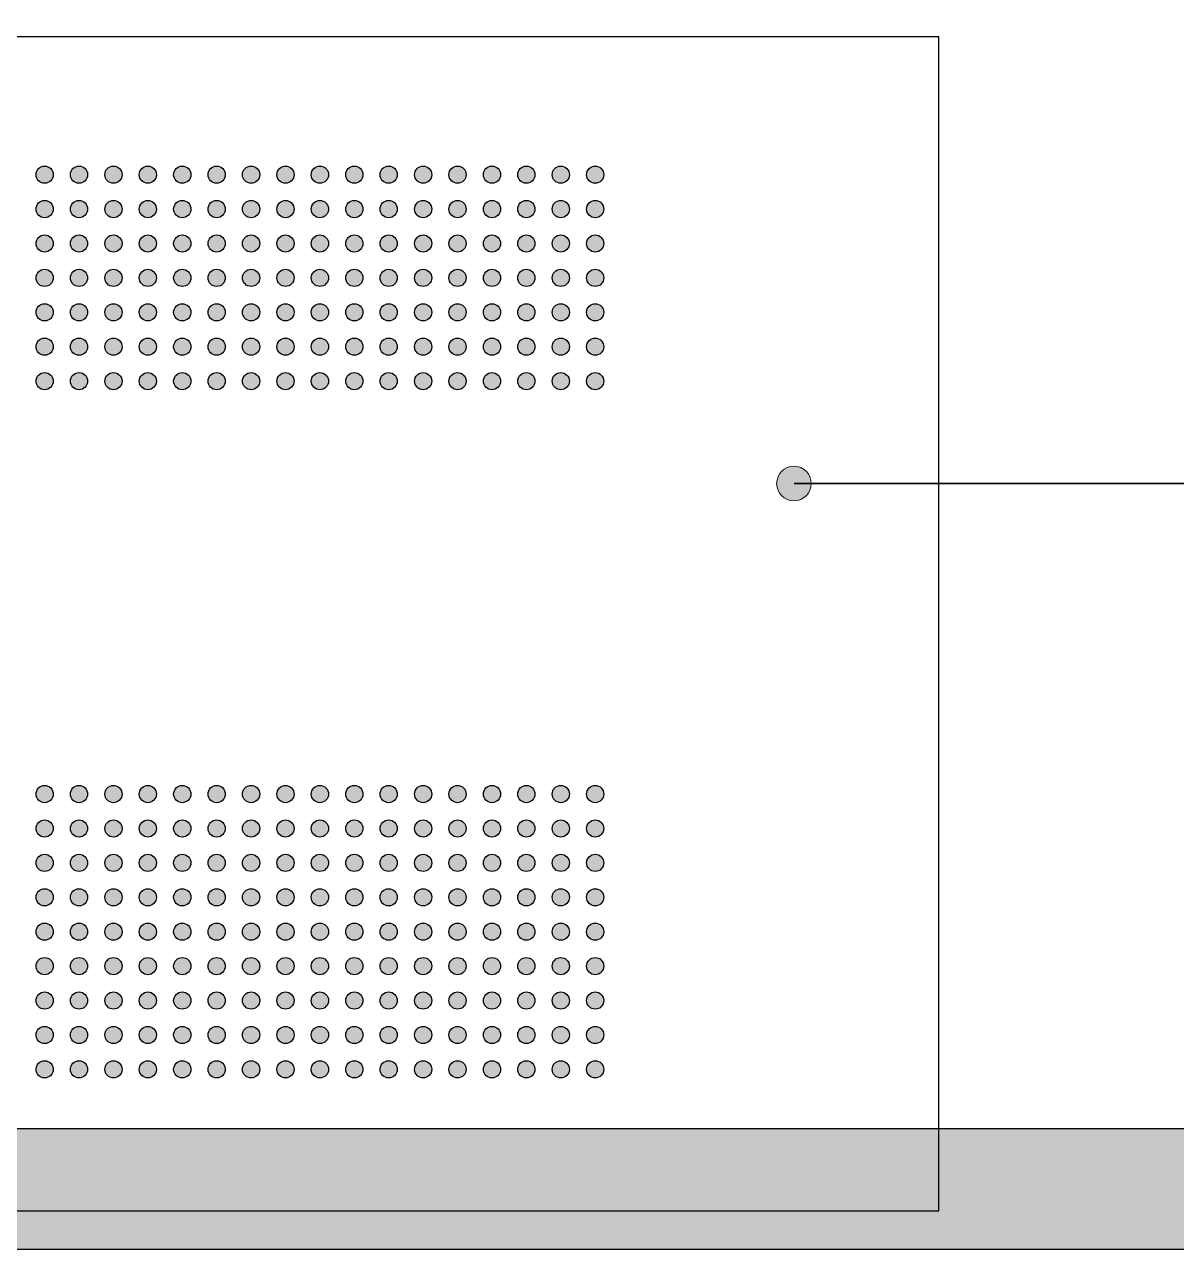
# Model space of a CAD drawing. Header units: millimetres. Extents: x -87434 to 499450, y -468665 to 122144.
# Drawn here: x 109021 to 112368, y 67390 to 70950 of the extents above; entities that cross this region are included whole.
import ezdxf

# ---------------------------------------------------------------- set-up
doc = ezdxf.new("R2010")
doc.units = ezdxf.units.MM
doc.layers.add('Выноски', color=5, linetype='Continuous', lineweight=15)

# ---------------------------------------------------------------- blocks, each defined once
blk = doc.blocks.new('A$C0D4A27B5')
at = {"lineweight": 25}
h = blk.add_hatch(color=251, dxfattribs=at)
h.set_gradient(color1=(62, 64, 59), color2=(90, 93, 86), tint=0.46, name='INVHEMISPHERICAL')
h.paths.add_polyline_path([(0, 0), (650, 0), (650, -700), (0, -700)])
h.paths.add_polyline_path([(21.05, -21.05), (628.95, -21.05), (628.95, -678.95), (21.05, -678.95)], flags=16)
at = {"lineweight": 30}
h = blk.add_hatch(color=256, dxfattribs=at)
h.dxf.hatch_style = 1
edge = h.paths.add_edge_path()
edge.add_arc((315.27, -512.59), 1.5, 0, 360)
h = blk.add_hatch(color=256, dxfattribs=at)
h.dxf.hatch_style = 1
edge = h.paths.add_edge_path()
edge.add_arc((321.27, -512.59), 1.5, 0, 360)
h = blk.add_hatch(color=256, dxfattribs=at)
h.dxf.hatch_style = 1
edge = h.paths.add_edge_path()
edge.add_arc((327.27, -512.59), 1.5, 0, 360)
h = blk.add_hatch(color=256, dxfattribs=at)
h.dxf.hatch_style = 1
edge = h.paths.add_edge_path()
edge.add_arc((333.27, -512.59), 1.5, 0, 360)
h = blk.add_hatch(color=256, dxfattribs=at)
h.dxf.hatch_style = 1
edge = h.paths.add_edge_path()
edge.add_arc((339.27, -512.59), 1.5, 0, 360)
h = blk.add_hatch(color=256, dxfattribs=at)
h.dxf.hatch_style = 1
edge = h.paths.add_edge_path()
edge.add_arc((345.27, -512.59), 1.5, 0, 360)
h = blk.add_hatch(color=256, dxfattribs=at)
h.dxf.hatch_style = 1
edge = h.paths.add_edge_path()
edge.add_arc((351.27, -512.59), 1.5, 0, 360)
h = blk.add_hatch(color=256, dxfattribs=at)
h.dxf.hatch_style = 1
edge = h.paths.add_edge_path()
edge.add_arc((357.27, -512.59), 1.5, 0, 360)
h = blk.add_hatch(color=256, dxfattribs=at)
h.dxf.hatch_style = 1
edge = h.paths.add_edge_path()
edge.add_arc((363.27, -512.59), 1.5, 0, 360)
h = blk.add_hatch(color=256, dxfattribs=at)
h.dxf.hatch_style = 1
edge = h.paths.add_edge_path()
edge.add_arc((369.27, -512.59), 1.5, 0, 360)
h = blk.add_hatch(color=256, dxfattribs=at)
h.dxf.hatch_style = 1
edge = h.paths.add_edge_path()
edge.add_arc((375.27, -512.59), 1.5, 0, 360)
h = blk.add_hatch(color=256, dxfattribs=at)
h.dxf.hatch_style = 1
edge = h.paths.add_edge_path()
edge.add_arc((381.27, -512.59), 1.5, 0, 360)
h = blk.add_hatch(color=256, dxfattribs=at)
h.dxf.hatch_style = 1
edge = h.paths.add_edge_path()
edge.add_arc((387.27, -512.59), 1.5, 0, 360)
h = blk.add_hatch(color=256, dxfattribs=at)
h.dxf.hatch_style = 1
edge = h.paths.add_edge_path()
edge.add_arc((393.27, -512.59), 1.5, 0, 360)
h = blk.add_hatch(color=256, dxfattribs=at)
h.dxf.hatch_style = 1
edge = h.paths.add_edge_path()
edge.add_arc((399.27, -512.59), 1.5, 0, 360)
h = blk.add_hatch(color=256, dxfattribs=at)
h.dxf.hatch_style = 1
edge = h.paths.add_edge_path()
edge.add_arc((405.27, -512.59), 1.5, 0, 360)
h = blk.add_hatch(color=256, dxfattribs=at)
h.dxf.hatch_style = 1
edge = h.paths.add_edge_path()
edge.add_arc((411.27, -512.59), 1.5, 0, 360)
h = blk.add_hatch(color=256, dxfattribs=at)
h.dxf.hatch_style = 1
edge = h.paths.add_edge_path()
edge.add_arc((315.27, -518.59), 1.5, 0, 360)
h = blk.add_hatch(color=256, dxfattribs=at)
h.dxf.hatch_style = 1
edge = h.paths.add_edge_path()
edge.add_arc((321.27, -518.59), 1.5, 0, 360)
h = blk.add_hatch(color=256, dxfattribs=at)
h.dxf.hatch_style = 1
edge = h.paths.add_edge_path()
edge.add_arc((327.27, -518.59), 1.5, 0, 360)
h = blk.add_hatch(color=256, dxfattribs=at)
h.dxf.hatch_style = 1
edge = h.paths.add_edge_path()
edge.add_arc((333.27, -518.59), 1.5, 0, 360)
h = blk.add_hatch(color=256, dxfattribs=at)
h.dxf.hatch_style = 1
edge = h.paths.add_edge_path()
edge.add_arc((339.27, -518.59), 1.5, 0, 360)
h = blk.add_hatch(color=256, dxfattribs=at)
h.dxf.hatch_style = 1
edge = h.paths.add_edge_path()
edge.add_arc((345.27, -518.59), 1.5, 0, 360)
h = blk.add_hatch(color=256, dxfattribs=at)
h.dxf.hatch_style = 1
edge = h.paths.add_edge_path()
edge.add_arc((351.27, -518.59), 1.5, 0, 360)
h = blk.add_hatch(color=256, dxfattribs=at)
h.dxf.hatch_style = 1
edge = h.paths.add_edge_path()
edge.add_arc((357.27, -518.59), 1.5, 0, 360)
h = blk.add_hatch(color=256, dxfattribs=at)
h.dxf.hatch_style = 1
edge = h.paths.add_edge_path()
edge.add_arc((363.27, -518.59), 1.5, 0, 360)
h = blk.add_hatch(color=256, dxfattribs=at)
h.dxf.hatch_style = 1
edge = h.paths.add_edge_path()
edge.add_arc((369.27, -518.59), 1.5, 0, 360)
h = blk.add_hatch(color=256, dxfattribs=at)
h.dxf.hatch_style = 1
edge = h.paths.add_edge_path()
edge.add_arc((375.27, -518.59), 1.5, 0, 360)
h = blk.add_hatch(color=256, dxfattribs=at)
h.dxf.hatch_style = 1
edge = h.paths.add_edge_path()
edge.add_arc((381.27, -518.59), 1.5, 0, 360)
h = blk.add_hatch(color=256, dxfattribs=at)
h.dxf.hatch_style = 1
edge = h.paths.add_edge_path()
edge.add_arc((387.27, -518.59), 1.5, 0, 360)
h = blk.add_hatch(color=256, dxfattribs=at)
h.dxf.hatch_style = 1
edge = h.paths.add_edge_path()
edge.add_arc((393.27, -518.59), 1.5, 0, 360)
h = blk.add_hatch(color=256, dxfattribs=at)
h.dxf.hatch_style = 1
edge = h.paths.add_edge_path()
edge.add_arc((399.27, -518.59), 1.5, 0, 360)
h = blk.add_hatch(color=256, dxfattribs=at)
h.dxf.hatch_style = 1
edge = h.paths.add_edge_path()
edge.add_arc((405.27, -518.59), 1.5, 0, 360)
h = blk.add_hatch(color=256, dxfattribs=at)
h.dxf.hatch_style = 1
edge = h.paths.add_edge_path()
edge.add_arc((411.27, -518.59), 1.5, 0, 360)
h = blk.add_hatch(color=256, dxfattribs=at)
h.dxf.hatch_style = 1
edge = h.paths.add_edge_path()
edge.add_arc((315.27, -524.59), 1.5, 0, 360)
h = blk.add_hatch(color=256, dxfattribs=at)
h.dxf.hatch_style = 1
edge = h.paths.add_edge_path()
edge.add_arc((321.27, -524.59), 1.5, 0, 360)
h = blk.add_hatch(color=256, dxfattribs=at)
h.dxf.hatch_style = 1
edge = h.paths.add_edge_path()
edge.add_arc((327.27, -524.59), 1.5, 0, 360)
h = blk.add_hatch(color=256, dxfattribs=at)
h.dxf.hatch_style = 1
edge = h.paths.add_edge_path()
edge.add_arc((333.27, -524.59), 1.5, 0, 360)
h = blk.add_hatch(color=256, dxfattribs=at)
h.dxf.hatch_style = 1
edge = h.paths.add_edge_path()
edge.add_arc((339.27, -524.59), 1.5, 0, 360)
h = blk.add_hatch(color=256, dxfattribs=at)
h.dxf.hatch_style = 1
edge = h.paths.add_edge_path()
edge.add_arc((345.27, -524.59), 1.5, 0, 360)
h = blk.add_hatch(color=256, dxfattribs=at)
h.dxf.hatch_style = 1
edge = h.paths.add_edge_path()
edge.add_arc((351.27, -524.59), 1.5, 0, 360)
h = blk.add_hatch(color=256, dxfattribs=at)
h.dxf.hatch_style = 1
edge = h.paths.add_edge_path()
edge.add_arc((357.27, -524.59), 1.5, 0, 360)
h = blk.add_hatch(color=256, dxfattribs=at)
h.dxf.hatch_style = 1
edge = h.paths.add_edge_path()
edge.add_arc((363.27, -524.59), 1.5, 0, 360)
h = blk.add_hatch(color=256, dxfattribs=at)
h.dxf.hatch_style = 1
edge = h.paths.add_edge_path()
edge.add_arc((369.27, -524.59), 1.5, 0, 360)
h = blk.add_hatch(color=256, dxfattribs=at)
h.dxf.hatch_style = 1
edge = h.paths.add_edge_path()
edge.add_arc((375.27, -524.59), 1.5, 0, 360)
h = blk.add_hatch(color=256, dxfattribs=at)
h.dxf.hatch_style = 1
edge = h.paths.add_edge_path()
edge.add_arc((381.27, -524.59), 1.5, 0, 360)
h = blk.add_hatch(color=256, dxfattribs=at)
h.dxf.hatch_style = 1
edge = h.paths.add_edge_path()
edge.add_arc((387.27, -524.59), 1.5, 0, 360)
h = blk.add_hatch(color=256, dxfattribs=at)
h.dxf.hatch_style = 1
edge = h.paths.add_edge_path()
edge.add_arc((393.27, -524.59), 1.5, 0, 360)
h = blk.add_hatch(color=256, dxfattribs=at)
h.dxf.hatch_style = 1
edge = h.paths.add_edge_path()
edge.add_arc((399.27, -524.59), 1.5, 0, 360)
h = blk.add_hatch(color=256, dxfattribs=at)
h.dxf.hatch_style = 1
edge = h.paths.add_edge_path()
edge.add_arc((405.27, -524.59), 1.5, 0, 360)
h = blk.add_hatch(color=256, dxfattribs=at)
h.dxf.hatch_style = 1
edge = h.paths.add_edge_path()
edge.add_arc((411.27, -524.59), 1.5, 0, 360)
h = blk.add_hatch(color=256, dxfattribs=at)
h.dxf.hatch_style = 1
edge = h.paths.add_edge_path()
edge.add_arc((315.27, -530.59), 1.5, 0, 360)
h = blk.add_hatch(color=256, dxfattribs=at)
h.dxf.hatch_style = 1
edge = h.paths.add_edge_path()
edge.add_arc((321.27, -530.59), 1.5, 0, 360)
h = blk.add_hatch(color=256, dxfattribs=at)
h.dxf.hatch_style = 1
edge = h.paths.add_edge_path()
edge.add_arc((327.27, -530.59), 1.5, 0, 360)
h = blk.add_hatch(color=256, dxfattribs=at)
h.dxf.hatch_style = 1
edge = h.paths.add_edge_path()
edge.add_arc((333.27, -530.59), 1.5, 0, 360)
h = blk.add_hatch(color=256, dxfattribs=at)
h.dxf.hatch_style = 1
edge = h.paths.add_edge_path()
edge.add_arc((339.27, -530.59), 1.5, 0, 360)
h = blk.add_hatch(color=256, dxfattribs=at)
h.dxf.hatch_style = 1
edge = h.paths.add_edge_path()
edge.add_arc((345.27, -530.59), 1.5, 0, 360)
h = blk.add_hatch(color=256, dxfattribs=at)
h.dxf.hatch_style = 1
edge = h.paths.add_edge_path()
edge.add_arc((351.27, -530.59), 1.5, 0, 360)
h = blk.add_hatch(color=256, dxfattribs=at)
h.dxf.hatch_style = 1
edge = h.paths.add_edge_path()
edge.add_arc((357.27, -530.59), 1.5, 0, 360)
h = blk.add_hatch(color=256, dxfattribs=at)
h.dxf.hatch_style = 1
edge = h.paths.add_edge_path()
edge.add_arc((363.27, -530.59), 1.5, 0, 360)
h = blk.add_hatch(color=256, dxfattribs=at)
h.dxf.hatch_style = 1
edge = h.paths.add_edge_path()
edge.add_arc((369.27, -530.59), 1.5, 0, 360)
h = blk.add_hatch(color=256, dxfattribs=at)
h.dxf.hatch_style = 1
edge = h.paths.add_edge_path()
edge.add_arc((375.27, -530.59), 1.5, 0, 360)
h = blk.add_hatch(color=256, dxfattribs=at)
h.dxf.hatch_style = 1
edge = h.paths.add_edge_path()
edge.add_arc((381.27, -530.59), 1.5, 0, 360)
h = blk.add_hatch(color=256, dxfattribs=at)
h.dxf.hatch_style = 1
edge = h.paths.add_edge_path()
edge.add_arc((387.27, -530.59), 1.5, 0, 360)
h = blk.add_hatch(color=256, dxfattribs=at)
h.dxf.hatch_style = 1
edge = h.paths.add_edge_path()
edge.add_arc((393.27, -530.59), 1.5, 0, 360)
h = blk.add_hatch(color=256, dxfattribs=at)
h.dxf.hatch_style = 1
edge = h.paths.add_edge_path()
edge.add_arc((399.27, -530.59), 1.5, 0, 360)
h = blk.add_hatch(color=256, dxfattribs=at)
h.dxf.hatch_style = 1
edge = h.paths.add_edge_path()
edge.add_arc((405.27, -530.59), 1.5, 0, 360)
h = blk.add_hatch(color=256, dxfattribs=at)
h.dxf.hatch_style = 1
edge = h.paths.add_edge_path()
edge.add_arc((411.27, -530.59), 1.5, 0, 360)
h = blk.add_hatch(color=256, dxfattribs=at)
h.dxf.hatch_style = 1
edge = h.paths.add_edge_path()
edge.add_arc((315.27, -536.59), 1.5, 0, 360)
h = blk.add_hatch(color=256, dxfattribs=at)
h.dxf.hatch_style = 1
edge = h.paths.add_edge_path()
edge.add_arc((321.27, -536.59), 1.5, 0, 360)
h = blk.add_hatch(color=256, dxfattribs=at)
h.dxf.hatch_style = 1
edge = h.paths.add_edge_path()
edge.add_arc((327.27, -536.59), 1.5, 0, 360)
h = blk.add_hatch(color=256, dxfattribs=at)
h.dxf.hatch_style = 1
edge = h.paths.add_edge_path()
edge.add_arc((333.27, -536.59), 1.5, 0, 360)
h = blk.add_hatch(color=256, dxfattribs=at)
h.dxf.hatch_style = 1
edge = h.paths.add_edge_path()
edge.add_arc((339.27, -536.59), 1.5, 0, 360)
h = blk.add_hatch(color=256, dxfattribs=at)
h.dxf.hatch_style = 1
edge = h.paths.add_edge_path()
edge.add_arc((345.27, -536.59), 1.5, 0, 360)
h = blk.add_hatch(color=256, dxfattribs=at)
h.dxf.hatch_style = 1
edge = h.paths.add_edge_path()
edge.add_arc((351.27, -536.59), 1.5, 0, 360)
h = blk.add_hatch(color=256, dxfattribs=at)
h.dxf.hatch_style = 1
edge = h.paths.add_edge_path()
edge.add_arc((357.27, -536.59), 1.5, 0, 360)
h = blk.add_hatch(color=256, dxfattribs=at)
h.dxf.hatch_style = 1
edge = h.paths.add_edge_path()
edge.add_arc((363.27, -536.59), 1.5, 0, 360)
h = blk.add_hatch(color=256, dxfattribs=at)
h.dxf.hatch_style = 1
edge = h.paths.add_edge_path()
edge.add_arc((369.27, -536.59), 1.5, 0, 360)
h = blk.add_hatch(color=256, dxfattribs=at)
h.dxf.hatch_style = 1
edge = h.paths.add_edge_path()
edge.add_arc((375.27, -536.59), 1.5, 0, 360)
h = blk.add_hatch(color=256, dxfattribs=at)
h.dxf.hatch_style = 1
edge = h.paths.add_edge_path()
edge.add_arc((381.27, -536.59), 1.5, 0, 360)
h = blk.add_hatch(color=256, dxfattribs=at)
h.dxf.hatch_style = 1
edge = h.paths.add_edge_path()
edge.add_arc((387.27, -536.59), 1.5, 0, 360)
h = blk.add_hatch(color=256, dxfattribs=at)
h.dxf.hatch_style = 1
edge = h.paths.add_edge_path()
edge.add_arc((393.27, -536.59), 1.5, 0, 360)
h = blk.add_hatch(color=256, dxfattribs=at)
h.dxf.hatch_style = 1
edge = h.paths.add_edge_path()
edge.add_arc((399.27, -536.59), 1.5, 0, 360)
h = blk.add_hatch(color=256, dxfattribs=at)
h.dxf.hatch_style = 1
edge = h.paths.add_edge_path()
edge.add_arc((405.27, -536.59), 1.5, 0, 360)
h = blk.add_hatch(color=256, dxfattribs=at)
h.dxf.hatch_style = 1
edge = h.paths.add_edge_path()
edge.add_arc((411.27, -536.59), 1.5, 0, 360)
h = blk.add_hatch(color=256, dxfattribs=at)
h.dxf.hatch_style = 1
edge = h.paths.add_edge_path()
edge.add_arc((315.27, -542.59), 1.5, 0, 360)
h = blk.add_hatch(color=256, dxfattribs=at)
h.dxf.hatch_style = 1
edge = h.paths.add_edge_path()
edge.add_arc((321.27, -542.59), 1.5, 0, 360)
h = blk.add_hatch(color=256, dxfattribs=at)
h.dxf.hatch_style = 1
edge = h.paths.add_edge_path()
edge.add_arc((327.27, -542.59), 1.5, 0, 360)
h = blk.add_hatch(color=256, dxfattribs=at)
h.dxf.hatch_style = 1
edge = h.paths.add_edge_path()
edge.add_arc((333.27, -542.59), 1.5, 0, 360)
h = blk.add_hatch(color=256, dxfattribs=at)
h.dxf.hatch_style = 1
edge = h.paths.add_edge_path()
edge.add_arc((339.27, -542.59), 1.5, 0, 360)
h = blk.add_hatch(color=256, dxfattribs=at)
h.dxf.hatch_style = 1
edge = h.paths.add_edge_path()
edge.add_arc((345.27, -542.59), 1.5, 0, 360)
h = blk.add_hatch(color=256, dxfattribs=at)
h.dxf.hatch_style = 1
edge = h.paths.add_edge_path()
edge.add_arc((351.27, -542.59), 1.5, 0, 360)
h = blk.add_hatch(color=256, dxfattribs=at)
h.dxf.hatch_style = 1
edge = h.paths.add_edge_path()
edge.add_arc((357.27, -542.59), 1.5, 0, 360)
h = blk.add_hatch(color=256, dxfattribs=at)
h.dxf.hatch_style = 1
edge = h.paths.add_edge_path()
edge.add_arc((363.27, -542.59), 1.5, 0, 360)
h = blk.add_hatch(color=256, dxfattribs=at)
h.dxf.hatch_style = 1
edge = h.paths.add_edge_path()
edge.add_arc((369.27, -542.59), 1.5, 0, 360)
h = blk.add_hatch(color=256, dxfattribs=at)
h.dxf.hatch_style = 1
edge = h.paths.add_edge_path()
edge.add_arc((375.27, -542.59), 1.5, 0, 360)
h = blk.add_hatch(color=256, dxfattribs=at)
h.dxf.hatch_style = 1
edge = h.paths.add_edge_path()
edge.add_arc((381.27, -542.59), 1.5, 0, 360)
h = blk.add_hatch(color=256, dxfattribs=at)
h.dxf.hatch_style = 1
edge = h.paths.add_edge_path()
edge.add_arc((387.27, -542.59), 1.5, 0, 360)
h = blk.add_hatch(color=256, dxfattribs=at)
h.dxf.hatch_style = 1
edge = h.paths.add_edge_path()
edge.add_arc((393.27, -542.59), 1.5, 0, 360)
h = blk.add_hatch(color=256, dxfattribs=at)
h.dxf.hatch_style = 1
edge = h.paths.add_edge_path()
edge.add_arc((399.27, -542.59), 1.5, 0, 360)
h = blk.add_hatch(color=256, dxfattribs=at)
h.dxf.hatch_style = 1
edge = h.paths.add_edge_path()
edge.add_arc((405.27, -542.59), 1.5, 0, 360)
h = blk.add_hatch(color=256, dxfattribs=at)
h.dxf.hatch_style = 1
edge = h.paths.add_edge_path()
edge.add_arc((411.27, -542.59), 1.5, 0, 360)
h = blk.add_hatch(color=256, dxfattribs=at)
h.dxf.hatch_style = 1
edge = h.paths.add_edge_path()
edge.add_arc((315.27, -548.59), 1.5, 0, 360)
h = blk.add_hatch(color=256, dxfattribs=at)
h.dxf.hatch_style = 1
edge = h.paths.add_edge_path()
edge.add_arc((321.27, -548.59), 1.5, 0, 360)
h = blk.add_hatch(color=256, dxfattribs=at)
h.dxf.hatch_style = 1
edge = h.paths.add_edge_path()
edge.add_arc((327.27, -548.59), 1.5, 0, 360)
h = blk.add_hatch(color=256, dxfattribs=at)
h.dxf.hatch_style = 1
edge = h.paths.add_edge_path()
edge.add_arc((333.27, -548.59), 1.5, 0, 360)
h = blk.add_hatch(color=256, dxfattribs=at)
h.dxf.hatch_style = 1
edge = h.paths.add_edge_path()
edge.add_arc((339.27, -548.59), 1.5, 0, 360)
h = blk.add_hatch(color=256, dxfattribs=at)
h.dxf.hatch_style = 1
edge = h.paths.add_edge_path()
edge.add_arc((345.27, -548.59), 1.5, 0, 360)
h = blk.add_hatch(color=256, dxfattribs=at)
h.dxf.hatch_style = 1
edge = h.paths.add_edge_path()
edge.add_arc((351.27, -548.59), 1.5, 0, 360)
h = blk.add_hatch(color=256, dxfattribs=at)
h.dxf.hatch_style = 1
edge = h.paths.add_edge_path()
edge.add_arc((357.27, -548.59), 1.5, 0, 360)
h = blk.add_hatch(color=256, dxfattribs=at)
h.dxf.hatch_style = 1
edge = h.paths.add_edge_path()
edge.add_arc((363.27, -548.59), 1.5, 0, 360)
h = blk.add_hatch(color=256, dxfattribs=at)
h.dxf.hatch_style = 1
edge = h.paths.add_edge_path()
edge.add_arc((369.27, -548.59), 1.5, 0, 360)
h = blk.add_hatch(color=256, dxfattribs=at)
h.dxf.hatch_style = 1
edge = h.paths.add_edge_path()
edge.add_arc((375.27, -548.59), 1.5, 0, 360)
h = blk.add_hatch(color=256, dxfattribs=at)
h.dxf.hatch_style = 1
edge = h.paths.add_edge_path()
edge.add_arc((381.27, -548.59), 1.5, 0, 360)
h = blk.add_hatch(color=256, dxfattribs=at)
h.dxf.hatch_style = 1
edge = h.paths.add_edge_path()
edge.add_arc((387.27, -548.59), 1.5, 0, 360)
h = blk.add_hatch(color=256, dxfattribs=at)
h.dxf.hatch_style = 1
edge = h.paths.add_edge_path()
edge.add_arc((393.27, -548.59), 1.5, 0, 360)
h = blk.add_hatch(color=256, dxfattribs=at)
h.dxf.hatch_style = 1
edge = h.paths.add_edge_path()
edge.add_arc((399.27, -548.59), 1.5, 0, 360)
h = blk.add_hatch(color=256, dxfattribs=at)
h.dxf.hatch_style = 1
edge = h.paths.add_edge_path()
edge.add_arc((405.27, -548.59), 1.5, 0, 360)
h = blk.add_hatch(color=256, dxfattribs=at)
h.dxf.hatch_style = 1
edge = h.paths.add_edge_path()
edge.add_arc((411.27, -548.59), 1.5, 0, 360)
h = blk.add_hatch(color=256, dxfattribs=at)
h.dxf.hatch_style = 1
edge = h.paths.add_edge_path()
edge.add_arc((315.27, -620.59), 1.5, 0, 360)
h = blk.add_hatch(color=256, dxfattribs=at)
h.dxf.hatch_style = 1
edge = h.paths.add_edge_path()
edge.add_arc((321.27, -620.59), 1.5, 0, 360)
h = blk.add_hatch(color=256, dxfattribs=at)
h.dxf.hatch_style = 1
edge = h.paths.add_edge_path()
edge.add_arc((327.27, -620.59), 1.5, 0, 360)
h = blk.add_hatch(color=256, dxfattribs=at)
h.dxf.hatch_style = 1
edge = h.paths.add_edge_path()
edge.add_arc((333.27, -620.59), 1.5, 0, 360)
h = blk.add_hatch(color=256, dxfattribs=at)
h.dxf.hatch_style = 1
edge = h.paths.add_edge_path()
edge.add_arc((339.27, -620.59), 1.5, 0, 360)
h = blk.add_hatch(color=256, dxfattribs=at)
h.dxf.hatch_style = 1
edge = h.paths.add_edge_path()
edge.add_arc((345.27, -620.59), 1.5, 0, 360)
h = blk.add_hatch(color=256, dxfattribs=at)
h.dxf.hatch_style = 1
edge = h.paths.add_edge_path()
edge.add_arc((351.27, -620.59), 1.5, 0, 360)
h = blk.add_hatch(color=256, dxfattribs=at)
h.dxf.hatch_style = 1
edge = h.paths.add_edge_path()
edge.add_arc((357.27, -620.59), 1.5, 0, 360)
h = blk.add_hatch(color=256, dxfattribs=at)
h.dxf.hatch_style = 1
edge = h.paths.add_edge_path()
edge.add_arc((363.27, -620.59), 1.5, 0, 360)
h = blk.add_hatch(color=256, dxfattribs=at)
h.dxf.hatch_style = 1
edge = h.paths.add_edge_path()
edge.add_arc((369.27, -620.59), 1.5, 0, 360)
h = blk.add_hatch(color=256, dxfattribs=at)
h.dxf.hatch_style = 1
edge = h.paths.add_edge_path()
edge.add_arc((375.27, -620.59), 1.5, 0, 360)
h = blk.add_hatch(color=256, dxfattribs=at)
h.dxf.hatch_style = 1
edge = h.paths.add_edge_path()
edge.add_arc((381.27, -620.59), 1.5, 0, 360)
h = blk.add_hatch(color=256, dxfattribs=at)
h.dxf.hatch_style = 1
edge = h.paths.add_edge_path()
edge.add_arc((387.27, -620.59), 1.5, 0, 360)
h = blk.add_hatch(color=256, dxfattribs=at)
h.dxf.hatch_style = 1
edge = h.paths.add_edge_path()
edge.add_arc((393.27, -620.59), 1.5, 0, 360)
h = blk.add_hatch(color=256, dxfattribs=at)
h.dxf.hatch_style = 1
edge = h.paths.add_edge_path()
edge.add_arc((399.27, -620.59), 1.5, 0, 360)
h = blk.add_hatch(color=256, dxfattribs=at)
h.dxf.hatch_style = 1
edge = h.paths.add_edge_path()
edge.add_arc((405.27, -620.59), 1.5, 0, 360)
h = blk.add_hatch(color=256, dxfattribs=at)
h.dxf.hatch_style = 1
edge = h.paths.add_edge_path()
edge.add_arc((411.27, -620.59), 1.5, 0, 360)
h = blk.add_hatch(color=256, dxfattribs=at)
h.dxf.hatch_style = 1
edge = h.paths.add_edge_path()
edge.add_arc((315.27, -626.59), 1.5, 0, 360)
h = blk.add_hatch(color=256, dxfattribs=at)
h.dxf.hatch_style = 1
edge = h.paths.add_edge_path()
edge.add_arc((321.27, -626.59), 1.5, 0, 360)
h = blk.add_hatch(color=256, dxfattribs=at)
h.dxf.hatch_style = 1
edge = h.paths.add_edge_path()
edge.add_arc((327.27, -626.59), 1.5, 0, 360)
h = blk.add_hatch(color=256, dxfattribs=at)
h.dxf.hatch_style = 1
edge = h.paths.add_edge_path()
edge.add_arc((333.27, -626.59), 1.5, 0, 360)
h = blk.add_hatch(color=256, dxfattribs=at)
h.dxf.hatch_style = 1
edge = h.paths.add_edge_path()
edge.add_arc((339.27, -626.59), 1.5, 0, 360)
h = blk.add_hatch(color=256, dxfattribs=at)
h.dxf.hatch_style = 1
edge = h.paths.add_edge_path()
edge.add_arc((345.27, -626.59), 1.5, 0, 360)
h = blk.add_hatch(color=256, dxfattribs=at)
h.dxf.hatch_style = 1
edge = h.paths.add_edge_path()
edge.add_arc((351.27, -626.59), 1.5, 0, 360)
h = blk.add_hatch(color=256, dxfattribs=at)
h.dxf.hatch_style = 1
edge = h.paths.add_edge_path()
edge.add_arc((357.27, -626.59), 1.5, 0, 360)
h = blk.add_hatch(color=256, dxfattribs=at)
h.dxf.hatch_style = 1
edge = h.paths.add_edge_path()
edge.add_arc((363.27, -626.59), 1.5, 0, 360)
h = blk.add_hatch(color=256, dxfattribs=at)
h.dxf.hatch_style = 1
edge = h.paths.add_edge_path()
edge.add_arc((369.27, -626.59), 1.5, 0, 360)
h = blk.add_hatch(color=256, dxfattribs=at)
h.dxf.hatch_style = 1
edge = h.paths.add_edge_path()
edge.add_arc((375.27, -626.59), 1.5, 0, 360)
h = blk.add_hatch(color=256, dxfattribs=at)
h.dxf.hatch_style = 1
edge = h.paths.add_edge_path()
edge.add_arc((381.27, -626.59), 1.5, 0, 360)
h = blk.add_hatch(color=256, dxfattribs=at)
h.dxf.hatch_style = 1
edge = h.paths.add_edge_path()
edge.add_arc((387.27, -626.59), 1.5, 0, 360)
h = blk.add_hatch(color=256, dxfattribs=at)
h.dxf.hatch_style = 1
edge = h.paths.add_edge_path()
edge.add_arc((393.27, -626.59), 1.5, 0, 360)
h = blk.add_hatch(color=256, dxfattribs=at)
h.dxf.hatch_style = 1
edge = h.paths.add_edge_path()
edge.add_arc((399.27, -626.59), 1.5, 0, 360)
h = blk.add_hatch(color=256, dxfattribs=at)
h.dxf.hatch_style = 1
edge = h.paths.add_edge_path()
edge.add_arc((405.27, -626.59), 1.5, 0, 360)
h = blk.add_hatch(color=256, dxfattribs=at)
h.dxf.hatch_style = 1
edge = h.paths.add_edge_path()
edge.add_arc((411.27, -626.59), 1.5, 0, 360)
h = blk.add_hatch(color=256, dxfattribs=at)
h.dxf.hatch_style = 1
edge = h.paths.add_edge_path()
edge.add_arc((315.27, -632.59), 1.5, 0, 360)
h = blk.add_hatch(color=256, dxfattribs=at)
h.dxf.hatch_style = 1
edge = h.paths.add_edge_path()
edge.add_arc((321.27, -632.59), 1.5, 0, 360)
h = blk.add_hatch(color=256, dxfattribs=at)
h.dxf.hatch_style = 1
edge = h.paths.add_edge_path()
edge.add_arc((327.27, -632.59), 1.5, 0, 360)
h = blk.add_hatch(color=256, dxfattribs=at)
h.dxf.hatch_style = 1
edge = h.paths.add_edge_path()
edge.add_arc((333.27, -632.59), 1.5, 0, 360)
h = blk.add_hatch(color=256, dxfattribs=at)
h.dxf.hatch_style = 1
edge = h.paths.add_edge_path()
edge.add_arc((339.27, -632.59), 1.5, 0, 360)
h = blk.add_hatch(color=256, dxfattribs=at)
h.dxf.hatch_style = 1
edge = h.paths.add_edge_path()
edge.add_arc((345.27, -632.59), 1.5, 0, 360)
h = blk.add_hatch(color=256, dxfattribs=at)
h.dxf.hatch_style = 1
edge = h.paths.add_edge_path()
edge.add_arc((351.27, -632.59), 1.5, 0, 360)
h = blk.add_hatch(color=256, dxfattribs=at)
h.dxf.hatch_style = 1
edge = h.paths.add_edge_path()
edge.add_arc((357.27, -632.59), 1.5, 0, 360)
h = blk.add_hatch(color=256, dxfattribs=at)
h.dxf.hatch_style = 1
edge = h.paths.add_edge_path()
edge.add_arc((363.27, -632.59), 1.5, 0, 360)
h = blk.add_hatch(color=256, dxfattribs=at)
h.dxf.hatch_style = 1
edge = h.paths.add_edge_path()
edge.add_arc((369.27, -632.59), 1.5, 0, 360)
h = blk.add_hatch(color=256, dxfattribs=at)
h.dxf.hatch_style = 1
edge = h.paths.add_edge_path()
edge.add_arc((375.27, -632.59), 1.5, 0, 360)
h = blk.add_hatch(color=256, dxfattribs=at)
h.dxf.hatch_style = 1
edge = h.paths.add_edge_path()
edge.add_arc((381.27, -632.59), 1.5, 0, 360)
h = blk.add_hatch(color=256, dxfattribs=at)
h.dxf.hatch_style = 1
edge = h.paths.add_edge_path()
edge.add_arc((387.27, -632.59), 1.5, 0, 360)
h = blk.add_hatch(color=256, dxfattribs=at)
h.dxf.hatch_style = 1
edge = h.paths.add_edge_path()
edge.add_arc((393.27, -632.59), 1.5, 0, 360)
h = blk.add_hatch(color=256, dxfattribs=at)
h.dxf.hatch_style = 1
edge = h.paths.add_edge_path()
edge.add_arc((399.27, -632.59), 1.5, 0, 360)
h = blk.add_hatch(color=256, dxfattribs=at)
h.dxf.hatch_style = 1
edge = h.paths.add_edge_path()
edge.add_arc((405.27, -632.59), 1.5, 0, 360)
h = blk.add_hatch(color=256, dxfattribs=at)
h.dxf.hatch_style = 1
edge = h.paths.add_edge_path()
edge.add_arc((411.27, -632.59), 1.5, 0, 360)
h = blk.add_hatch(color=256, dxfattribs=at)
h.dxf.hatch_style = 1
edge = h.paths.add_edge_path()
edge.add_arc((315.27, -638.59), 1.5, 0, 360)
h = blk.add_hatch(color=256, dxfattribs=at)
h.dxf.hatch_style = 1
edge = h.paths.add_edge_path()
edge.add_arc((321.27, -638.59), 1.5, 0, 360)
h = blk.add_hatch(color=256, dxfattribs=at)
h.dxf.hatch_style = 1
edge = h.paths.add_edge_path()
edge.add_arc((327.27, -638.59), 1.5, 0, 360)
h = blk.add_hatch(color=256, dxfattribs=at)
h.dxf.hatch_style = 1
edge = h.paths.add_edge_path()
edge.add_arc((333.27, -638.59), 1.5, 0, 360)
h = blk.add_hatch(color=256, dxfattribs=at)
h.dxf.hatch_style = 1
edge = h.paths.add_edge_path()
edge.add_arc((339.27, -638.59), 1.5, 0, 360)
h = blk.add_hatch(color=256, dxfattribs=at)
h.dxf.hatch_style = 1
edge = h.paths.add_edge_path()
edge.add_arc((345.27, -638.59), 1.5, 0, 360)
h = blk.add_hatch(color=256, dxfattribs=at)
h.dxf.hatch_style = 1
edge = h.paths.add_edge_path()
edge.add_arc((351.27, -638.59), 1.5, 0, 360)
h = blk.add_hatch(color=256, dxfattribs=at)
h.dxf.hatch_style = 1
edge = h.paths.add_edge_path()
edge.add_arc((357.27, -638.59), 1.5, 0, 360)
h = blk.add_hatch(color=256, dxfattribs=at)
h.dxf.hatch_style = 1
edge = h.paths.add_edge_path()
edge.add_arc((363.27, -638.59), 1.5, 0, 360)
h = blk.add_hatch(color=256, dxfattribs=at)
h.dxf.hatch_style = 1
edge = h.paths.add_edge_path()
edge.add_arc((369.27, -638.59), 1.5, 0, 360)
h = blk.add_hatch(color=256, dxfattribs=at)
h.dxf.hatch_style = 1
edge = h.paths.add_edge_path()
edge.add_arc((375.27, -638.59), 1.5, 0, 360)
h = blk.add_hatch(color=256, dxfattribs=at)
h.dxf.hatch_style = 1
edge = h.paths.add_edge_path()
edge.add_arc((381.27, -638.59), 1.5, 0, 360)
h = blk.add_hatch(color=256, dxfattribs=at)
h.dxf.hatch_style = 1
edge = h.paths.add_edge_path()
edge.add_arc((387.27, -638.59), 1.5, 0, 360)
h = blk.add_hatch(color=256, dxfattribs=at)
h.dxf.hatch_style = 1
edge = h.paths.add_edge_path()
edge.add_arc((393.27, -638.59), 1.5, 0, 360)
h = blk.add_hatch(color=256, dxfattribs=at)
h.dxf.hatch_style = 1
edge = h.paths.add_edge_path()
edge.add_arc((399.27, -638.59), 1.5, 0, 360)
h = blk.add_hatch(color=256, dxfattribs=at)
h.dxf.hatch_style = 1
edge = h.paths.add_edge_path()
edge.add_arc((405.27, -638.59), 1.5, 0, 360)
h = blk.add_hatch(color=256, dxfattribs=at)
h.dxf.hatch_style = 1
edge = h.paths.add_edge_path()
edge.add_arc((411.27, -638.59), 1.5, 0, 360)
h = blk.add_hatch(color=256, dxfattribs=at)
h.dxf.hatch_style = 1
edge = h.paths.add_edge_path()
edge.add_arc((315.27, -644.59), 1.5, 0, 360)
h = blk.add_hatch(color=256, dxfattribs=at)
h.dxf.hatch_style = 1
edge = h.paths.add_edge_path()
edge.add_arc((321.27, -644.59), 1.5, 0, 360)
h = blk.add_hatch(color=256, dxfattribs=at)
h.dxf.hatch_style = 1
edge = h.paths.add_edge_path()
edge.add_arc((327.27, -644.59), 1.5, 0, 360)
h = blk.add_hatch(color=256, dxfattribs=at)
h.dxf.hatch_style = 1
edge = h.paths.add_edge_path()
edge.add_arc((333.27, -644.59), 1.5, 0, 360)
h = blk.add_hatch(color=256, dxfattribs=at)
h.dxf.hatch_style = 1
edge = h.paths.add_edge_path()
edge.add_arc((339.27, -644.59), 1.5, 0, 360)
h = blk.add_hatch(color=256, dxfattribs=at)
h.dxf.hatch_style = 1
edge = h.paths.add_edge_path()
edge.add_arc((345.27, -644.59), 1.5, 0, 360)
h = blk.add_hatch(color=256, dxfattribs=at)
h.dxf.hatch_style = 1
edge = h.paths.add_edge_path()
edge.add_arc((351.27, -644.59), 1.5, 0, 360)
h = blk.add_hatch(color=256, dxfattribs=at)
h.dxf.hatch_style = 1
edge = h.paths.add_edge_path()
edge.add_arc((357.27, -644.59), 1.5, 0, 360)
h = blk.add_hatch(color=256, dxfattribs=at)
h.dxf.hatch_style = 1
edge = h.paths.add_edge_path()
edge.add_arc((363.27, -644.59), 1.5, 0, 360)
h = blk.add_hatch(color=256, dxfattribs=at)
h.dxf.hatch_style = 1
edge = h.paths.add_edge_path()
edge.add_arc((369.27, -644.59), 1.5, 0, 360)
h = blk.add_hatch(color=256, dxfattribs=at)
h.dxf.hatch_style = 1
edge = h.paths.add_edge_path()
edge.add_arc((375.27, -644.59), 1.5, 0, 360)
h = blk.add_hatch(color=256, dxfattribs=at)
h.dxf.hatch_style = 1
edge = h.paths.add_edge_path()
edge.add_arc((381.27, -644.59), 1.5, 0, 360)
h = blk.add_hatch(color=256, dxfattribs=at)
h.dxf.hatch_style = 1
edge = h.paths.add_edge_path()
edge.add_arc((387.27, -644.59), 1.5, 0, 360)
h = blk.add_hatch(color=256, dxfattribs=at)
h.dxf.hatch_style = 1
edge = h.paths.add_edge_path()
edge.add_arc((393.27, -644.59), 1.5, 0, 360)
h = blk.add_hatch(color=256, dxfattribs=at)
h.dxf.hatch_style = 1
edge = h.paths.add_edge_path()
edge.add_arc((399.27, -644.59), 1.5, 0, 360)
h = blk.add_hatch(color=256, dxfattribs=at)
h.dxf.hatch_style = 1
edge = h.paths.add_edge_path()
edge.add_arc((405.27, -644.59), 1.5, 0, 360)
h = blk.add_hatch(color=256, dxfattribs=at)
h.dxf.hatch_style = 1
edge = h.paths.add_edge_path()
edge.add_arc((411.27, -644.59), 1.5, 0, 360)
h = blk.add_hatch(color=256, dxfattribs=at)
h.dxf.hatch_style = 1
edge = h.paths.add_edge_path()
edge.add_arc((315.27, -650.59), 1.5, 0, 360)
h = blk.add_hatch(color=256, dxfattribs=at)
h.dxf.hatch_style = 1
edge = h.paths.add_edge_path()
edge.add_arc((321.27, -650.59), 1.5, 0, 360)
h = blk.add_hatch(color=256, dxfattribs=at)
h.dxf.hatch_style = 1
edge = h.paths.add_edge_path()
edge.add_arc((327.27, -650.59), 1.5, 0, 360)
h = blk.add_hatch(color=256, dxfattribs=at)
h.dxf.hatch_style = 1
edge = h.paths.add_edge_path()
edge.add_arc((333.27, -650.59), 1.5, 0, 360)
h = blk.add_hatch(color=256, dxfattribs=at)
h.dxf.hatch_style = 1
edge = h.paths.add_edge_path()
edge.add_arc((339.27, -650.59), 1.5, 0, 360)
h = blk.add_hatch(color=256, dxfattribs=at)
h.dxf.hatch_style = 1
edge = h.paths.add_edge_path()
edge.add_arc((345.27, -650.59), 1.5, 0, 360)
h = blk.add_hatch(color=256, dxfattribs=at)
h.dxf.hatch_style = 1
edge = h.paths.add_edge_path()
edge.add_arc((351.27, -650.59), 1.5, 0, 360)
h = blk.add_hatch(color=256, dxfattribs=at)
h.dxf.hatch_style = 1
edge = h.paths.add_edge_path()
edge.add_arc((357.27, -650.59), 1.5, 0, 360)
h = blk.add_hatch(color=256, dxfattribs=at)
h.dxf.hatch_style = 1
edge = h.paths.add_edge_path()
edge.add_arc((363.27, -650.59), 1.5, 0, 360)
h = blk.add_hatch(color=256, dxfattribs=at)
h.dxf.hatch_style = 1
edge = h.paths.add_edge_path()
edge.add_arc((369.27, -650.59), 1.5, 0, 360)
h = blk.add_hatch(color=256, dxfattribs=at)
h.dxf.hatch_style = 1
edge = h.paths.add_edge_path()
edge.add_arc((375.27, -650.59), 1.5, 0, 360)
h = blk.add_hatch(color=256, dxfattribs=at)
h.dxf.hatch_style = 1
edge = h.paths.add_edge_path()
edge.add_arc((381.27, -650.59), 1.5, 0, 360)
h = blk.add_hatch(color=256, dxfattribs=at)
h.dxf.hatch_style = 1
edge = h.paths.add_edge_path()
edge.add_arc((387.27, -650.59), 1.5, 0, 360)
h = blk.add_hatch(color=256, dxfattribs=at)
h.dxf.hatch_style = 1
edge = h.paths.add_edge_path()
edge.add_arc((393.27, -650.59), 1.5, 0, 360)
h = blk.add_hatch(color=256, dxfattribs=at)
h.dxf.hatch_style = 1
edge = h.paths.add_edge_path()
edge.add_arc((399.27, -650.59), 1.5, 0, 360)
h = blk.add_hatch(color=256, dxfattribs=at)
h.dxf.hatch_style = 1
edge = h.paths.add_edge_path()
edge.add_arc((405.27, -650.59), 1.5, 0, 360)
h = blk.add_hatch(color=256, dxfattribs=at)
h.dxf.hatch_style = 1
edge = h.paths.add_edge_path()
edge.add_arc((411.27, -650.59), 1.5, 0, 360)
h = blk.add_hatch(color=256, dxfattribs=at)
h.dxf.hatch_style = 1
edge = h.paths.add_edge_path()
edge.add_arc((315.27, -656.59), 1.5, 0, 360)
h = blk.add_hatch(color=256, dxfattribs=at)
h.dxf.hatch_style = 1
edge = h.paths.add_edge_path()
edge.add_arc((321.27, -656.59), 1.5, 0, 360)
h = blk.add_hatch(color=256, dxfattribs=at)
h.dxf.hatch_style = 1
edge = h.paths.add_edge_path()
edge.add_arc((327.27, -656.59), 1.5, 0, 360)
h = blk.add_hatch(color=256, dxfattribs=at)
h.dxf.hatch_style = 1
edge = h.paths.add_edge_path()
edge.add_arc((333.27, -656.59), 1.5, 0, 360)
h = blk.add_hatch(color=256, dxfattribs=at)
h.dxf.hatch_style = 1
edge = h.paths.add_edge_path()
edge.add_arc((339.27, -656.59), 1.5, 0, 360)
h = blk.add_hatch(color=256, dxfattribs=at)
h.dxf.hatch_style = 1
edge = h.paths.add_edge_path()
edge.add_arc((345.27, -656.59), 1.5, 0, 360)
h = blk.add_hatch(color=256, dxfattribs=at)
h.dxf.hatch_style = 1
edge = h.paths.add_edge_path()
edge.add_arc((351.27, -656.59), 1.5, 0, 360)
h = blk.add_hatch(color=256, dxfattribs=at)
h.dxf.hatch_style = 1
edge = h.paths.add_edge_path()
edge.add_arc((357.27, -656.59), 1.5, 0, 360)
h = blk.add_hatch(color=256, dxfattribs=at)
h.dxf.hatch_style = 1
edge = h.paths.add_edge_path()
edge.add_arc((363.27, -656.59), 1.5, 0, 360)
h = blk.add_hatch(color=256, dxfattribs=at)
h.dxf.hatch_style = 1
edge = h.paths.add_edge_path()
edge.add_arc((369.27, -656.59), 1.5, 0, 360)
h = blk.add_hatch(color=256, dxfattribs=at)
h.dxf.hatch_style = 1
edge = h.paths.add_edge_path()
edge.add_arc((375.27, -656.59), 1.5, 0, 360)
h = blk.add_hatch(color=256, dxfattribs=at)
h.dxf.hatch_style = 1
edge = h.paths.add_edge_path()
edge.add_arc((381.27, -656.59), 1.5, 0, 360)
h = blk.add_hatch(color=256, dxfattribs=at)
h.dxf.hatch_style = 1
edge = h.paths.add_edge_path()
edge.add_arc((387.27, -656.59), 1.5, 0, 360)
h = blk.add_hatch(color=256, dxfattribs=at)
h.dxf.hatch_style = 1
edge = h.paths.add_edge_path()
edge.add_arc((393.27, -656.59), 1.5, 0, 360)
h = blk.add_hatch(color=256, dxfattribs=at)
h.dxf.hatch_style = 1
edge = h.paths.add_edge_path()
edge.add_arc((399.27, -656.59), 1.5, 0, 360)
h = blk.add_hatch(color=256, dxfattribs=at)
h.dxf.hatch_style = 1
edge = h.paths.add_edge_path()
edge.add_arc((405.27, -656.59), 1.5, 0, 360)
h = blk.add_hatch(color=256, dxfattribs=at)
h.dxf.hatch_style = 1
edge = h.paths.add_edge_path()
edge.add_arc((411.27, -656.59), 1.5, 0, 360)
h = blk.add_hatch(color=256, dxfattribs=at)
h.dxf.hatch_style = 1
edge = h.paths.add_edge_path()
edge.add_arc((315.27, -662.59), 1.5, 0, 360)
h = blk.add_hatch(color=256, dxfattribs=at)
h.dxf.hatch_style = 1
edge = h.paths.add_edge_path()
edge.add_arc((321.27, -662.59), 1.5, 0, 360)
h = blk.add_hatch(color=256, dxfattribs=at)
h.dxf.hatch_style = 1
edge = h.paths.add_edge_path()
edge.add_arc((327.27, -662.59), 1.5, 0, 360)
h = blk.add_hatch(color=256, dxfattribs=at)
h.dxf.hatch_style = 1
edge = h.paths.add_edge_path()
edge.add_arc((333.27, -662.59), 1.5, 0, 360)
h = blk.add_hatch(color=256, dxfattribs=at)
h.dxf.hatch_style = 1
edge = h.paths.add_edge_path()
edge.add_arc((339.27, -662.59), 1.5, 0, 360)
h = blk.add_hatch(color=256, dxfattribs=at)
h.dxf.hatch_style = 1
edge = h.paths.add_edge_path()
edge.add_arc((345.27, -662.59), 1.5, 0, 360)
h = blk.add_hatch(color=256, dxfattribs=at)
h.dxf.hatch_style = 1
edge = h.paths.add_edge_path()
edge.add_arc((351.27, -662.59), 1.5, 0, 360)
h = blk.add_hatch(color=256, dxfattribs=at)
h.dxf.hatch_style = 1
edge = h.paths.add_edge_path()
edge.add_arc((357.27, -662.59), 1.5, 0, 360)
h = blk.add_hatch(color=256, dxfattribs=at)
h.dxf.hatch_style = 1
edge = h.paths.add_edge_path()
edge.add_arc((363.27, -662.59), 1.5, 0, 360)
h = blk.add_hatch(color=256, dxfattribs=at)
h.dxf.hatch_style = 1
edge = h.paths.add_edge_path()
edge.add_arc((369.27, -662.59), 1.5, 0, 360)
h = blk.add_hatch(color=256, dxfattribs=at)
h.dxf.hatch_style = 1
edge = h.paths.add_edge_path()
edge.add_arc((375.27, -662.59), 1.5, 0, 360)
h = blk.add_hatch(color=256, dxfattribs=at)
h.dxf.hatch_style = 1
edge = h.paths.add_edge_path()
edge.add_arc((381.27, -662.59), 1.5, 0, 360)
h = blk.add_hatch(color=256, dxfattribs=at)
h.dxf.hatch_style = 1
edge = h.paths.add_edge_path()
edge.add_arc((387.27, -662.59), 1.5, 0, 360)
h = blk.add_hatch(color=256, dxfattribs=at)
h.dxf.hatch_style = 1
edge = h.paths.add_edge_path()
edge.add_arc((393.27, -662.59), 1.5, 0, 360)
h = blk.add_hatch(color=256, dxfattribs=at)
h.dxf.hatch_style = 1
edge = h.paths.add_edge_path()
edge.add_arc((399.27, -662.59), 1.5, 0, 360)
h = blk.add_hatch(color=256, dxfattribs=at)
h.dxf.hatch_style = 1
edge = h.paths.add_edge_path()
edge.add_arc((405.27, -662.59), 1.5, 0, 360)
h = blk.add_hatch(color=256, dxfattribs=at)
h.dxf.hatch_style = 1
edge = h.paths.add_edge_path()
edge.add_arc((411.27, -662.59), 1.5, 0, 360)
h = blk.add_hatch(color=256, dxfattribs=at)
h.dxf.hatch_style = 1
edge = h.paths.add_edge_path()
edge.add_arc((315.27, -668.59), 1.5, 0, 360)
h = blk.add_hatch(color=256, dxfattribs=at)
h.dxf.hatch_style = 1
edge = h.paths.add_edge_path()
edge.add_arc((321.27, -668.59), 1.5, 0, 360)
h = blk.add_hatch(color=256, dxfattribs=at)
h.dxf.hatch_style = 1
edge = h.paths.add_edge_path()
edge.add_arc((327.27, -668.59), 1.5, 0, 360)
h = blk.add_hatch(color=256, dxfattribs=at)
h.dxf.hatch_style = 1
edge = h.paths.add_edge_path()
edge.add_arc((333.27, -668.59), 1.5, 0, 360)
h = blk.add_hatch(color=256, dxfattribs=at)
h.dxf.hatch_style = 1
edge = h.paths.add_edge_path()
edge.add_arc((339.27, -668.59), 1.5, 0, 360)
h = blk.add_hatch(color=256, dxfattribs=at)
h.dxf.hatch_style = 1
edge = h.paths.add_edge_path()
edge.add_arc((345.27, -668.59), 1.5, 0, 360)
h = blk.add_hatch(color=256, dxfattribs=at)
h.dxf.hatch_style = 1
edge = h.paths.add_edge_path()
edge.add_arc((351.27, -668.59), 1.5, 0, 360)
h = blk.add_hatch(color=256, dxfattribs=at)
h.dxf.hatch_style = 1
edge = h.paths.add_edge_path()
edge.add_arc((357.27, -668.59), 1.5, 0, 360)
h = blk.add_hatch(color=256, dxfattribs=at)
h.dxf.hatch_style = 1
edge = h.paths.add_edge_path()
edge.add_arc((363.27, -668.59), 1.5, 0, 360)
h = blk.add_hatch(color=256, dxfattribs=at)
h.dxf.hatch_style = 1
edge = h.paths.add_edge_path()
edge.add_arc((369.27, -668.59), 1.5, 0, 360)
h = blk.add_hatch(color=256, dxfattribs=at)
h.dxf.hatch_style = 1
edge = h.paths.add_edge_path()
edge.add_arc((375.27, -668.59), 1.5, 0, 360)
h = blk.add_hatch(color=256, dxfattribs=at)
h.dxf.hatch_style = 1
edge = h.paths.add_edge_path()
edge.add_arc((381.27, -668.59), 1.5, 0, 360)
h = blk.add_hatch(color=256, dxfattribs=at)
h.dxf.hatch_style = 1
edge = h.paths.add_edge_path()
edge.add_arc((387.27, -668.59), 1.5, 0, 360)
h = blk.add_hatch(color=256, dxfattribs=at)
h.dxf.hatch_style = 1
edge = h.paths.add_edge_path()
edge.add_arc((393.27, -668.59), 1.5, 0, 360)
h = blk.add_hatch(color=256, dxfattribs=at)
h.dxf.hatch_style = 1
edge = h.paths.add_edge_path()
edge.add_arc((399.27, -668.59), 1.5, 0, 360)
h = blk.add_hatch(color=256, dxfattribs=at)
h.dxf.hatch_style = 1
edge = h.paths.add_edge_path()
edge.add_arc((405.27, -668.59), 1.5, 0, 360)
h = blk.add_hatch(color=256, dxfattribs=at)
h.dxf.hatch_style = 1
edge = h.paths.add_edge_path()
edge.add_arc((411.27, -668.59), 1.5, 0, 360)
at = {"layer": 'Выноски'}
h = blk.add_hatch(color=256, dxfattribs=at)
h.dxf.hatch_style = 1
edge = h.paths.add_edge_path()
edge.add_arc((445.93, -566.45), 3.02, 0, 360)
at = {"lineweight": 30}
for points in [[(0, 0), (650, 0), (650, -700), (0, -700)], [(21.05, -21.05), (628.95, -21.05), (628.95, -678.95), (21.05, -678.95)], [(120.87, -693.24), (471.17, -693.24), (471.17, -488.56), (120.87, -488.56)]]:
    blk.add_lwpolyline(points, close=True, dxfattribs=at)
for centre in [(315.27, -512.59), (321.27, -512.59), (327.27, -512.59), (333.27, -512.59), (339.27, -512.59), (345.27, -512.59), (351.27, -512.59), (357.27, -512.59), (363.27, -512.59), (369.27, -512.59), (375.27, -512.59), (381.27, -512.59), (387.27, -512.59), (393.27, -512.59), (399.27, -512.59), (405.27, -512.59), (411.27, -512.59), (315.27, -518.59), (321.27, -518.59), (327.27, -518.59), (333.27, -518.59), (339.27, -518.59), (345.27, -518.59), (351.27, -518.59), (357.27, -518.59), (363.27, -518.59), (369.27, -518.59), (375.27, -518.59), (381.27, -518.59), (387.27, -518.59), (393.27, -518.59), (399.27, -518.59), (405.27, -518.59), (411.27, -518.59), (315.27, -524.59), (321.27, -524.59), (327.27, -524.59), (333.27, -524.59), (339.27, -524.59), (345.27, -524.59), (351.27, -524.59), (357.27, -524.59), (363.27, -524.59), (369.27, -524.59), (375.27, -524.59), (381.27, -524.59), (387.27, -524.59), (393.27, -524.59), (399.27, -524.59), (405.27, -524.59), (411.27, -524.59), (315.27, -530.59), (321.27, -530.59), (327.27, -530.59), (333.27, -530.59), (339.27, -530.59), (345.27, -530.59), (351.27, -530.59), (357.27, -530.59), (363.27, -530.59), (369.27, -530.59), (375.27, -530.59), (381.27, -530.59), (387.27, -530.59), (393.27, -530.59), (399.27, -530.59), (405.27, -530.59), (411.27, -530.59), (315.27, -536.59), (321.27, -536.59), (327.27, -536.59), (333.27, -536.59), (339.27, -536.59), (345.27, -536.59), (351.27, -536.59), (357.27, -536.59), (363.27, -536.59), (369.27, -536.59), (375.27, -536.59), (381.27, -536.59), (387.27, -536.59), (393.27, -536.59), (399.27, -536.59), (405.27, -536.59), (411.27, -536.59), (315.27, -542.59), (321.27, -542.59), (327.27, -542.59), (333.27, -542.59), (339.27, -542.59), (345.27, -542.59), (351.27, -542.59), (357.27, -542.59), (363.27, -542.59), (369.27, -542.59), (375.27, -542.59), (381.27, -542.59), (387.27, -542.59), (393.27, -542.59), (399.27, -542.59), (405.27, -542.59), (411.27, -542.59), (315.27, -548.59), (321.27, -548.59), (327.27, -548.59), (333.27, -548.59), (339.27, -548.59), (345.27, -548.59), (351.27, -548.59), (357.27, -548.59), (363.27, -548.59), (369.27, -548.59), (375.27, -548.59), (381.27, -548.59), (387.27, -548.59), (393.27, -548.59), (399.27, -548.59), (405.27, -548.59), (411.27, -548.59), (315.27, -620.59), (321.27, -620.59), (327.27, -620.59), (333.27, -620.59), (339.27, -620.59), (345.27, -620.59), (351.27, -620.59), (357.27, -620.59), (363.27, -620.59), (369.27, -620.59), (375.27, -620.59), (381.27, -620.59), (387.27, -620.59), (393.27, -620.59), (399.27, -620.59), (405.27, -620.59), (411.27, -620.59), (315.27, -626.59), (321.27, -626.59), (327.27, -626.59), (333.27, -626.59), (339.27, -626.59), (345.27, -626.59), (351.27, -626.59), (357.27, -626.59), (363.27, -626.59), (369.27, -626.59), (375.27, -626.59), (381.27, -626.59), (387.27, -626.59), (393.27, -626.59), (399.27, -626.59), (405.27, -626.59), (411.27, -626.59), (315.27, -632.59), (321.27, -632.59), (327.27, -632.59), (333.27, -632.59), (339.27, -632.59), (345.27, -632.59), (351.27, -632.59), (357.27, -632.59), (363.27, -632.59), (369.27, -632.59), (375.27, -632.59), (381.27, -632.59), (387.27, -632.59), (393.27, -632.59), (399.27, -632.59), (405.27, -632.59), (411.27, -632.59), (315.27, -638.59), (321.27, -638.59), (327.27, -638.59), (333.27, -638.59), (339.27, -638.59), (345.27, -638.59), (351.27, -638.59), (357.27, -638.59), (363.27, -638.59), (369.27, -638.59), (375.27, -638.59), (381.27, -638.59), (387.27, -638.59), (393.27, -638.59), (399.27, -638.59), (405.27, -638.59), (411.27, -638.59), (315.27, -644.59), (321.27, -644.59), (327.27, -644.59), (333.27, -644.59), (339.27, -644.59), (345.27, -644.59), (351.27, -644.59), (357.27, -644.59), (363.27, -644.59), (369.27, -644.59), (375.27, -644.59), (381.27, -644.59), (387.27, -644.59), (393.27, -644.59), (399.27, -644.59), (405.27, -644.59), (411.27, -644.59), (315.27, -650.59), (321.27, -650.59), (327.27, -650.59), (333.27, -650.59), (339.27, -650.59), (345.27, -650.59), (351.27, -650.59), (357.27, -650.59), (363.27, -650.59), (369.27, -650.59), (375.27, -650.59), (381.27, -650.59), (387.27, -650.59), (393.27, -650.59), (399.27, -650.59), (405.27, -650.59), (411.27, -650.59), (315.27, -656.59), (321.27, -656.59), (327.27, -656.59), (333.27, -656.59), (339.27, -656.59), (345.27, -656.59), (351.27, -656.59), (357.27, -656.59), (363.27, -656.59), (369.27, -656.59), (375.27, -656.59), (381.27, -656.59), (387.27, -656.59), (393.27, -656.59), (399.27, -656.59), (405.27, -656.59), (411.27, -656.59), (315.27, -662.59), (321.27, -662.59), (327.27, -662.59), (333.27, -662.59), (339.27, -662.59), (345.27, -662.59), (351.27, -662.59), (357.27, -662.59), (363.27, -662.59), (369.27, -662.59), (375.27, -662.59), (381.27, -662.59), (387.27, -662.59), (393.27, -662.59), (399.27, -662.59), (405.27, -662.59), (411.27, -662.59), (315.27, -668.59), (321.27, -668.59), (327.27, -668.59), (333.27, -668.59), (339.27, -668.59), (345.27, -668.59), (351.27, -668.59), (357.27, -668.59), (363.27, -668.59), (369.27, -668.59), (375.27, -668.59), (381.27, -668.59), (387.27, -668.59), (393.27, -668.59), (399.27, -668.59), (405.27, -668.59), (411.27, -668.59)]:
    blk.add_circle(centre, 1.5, dxfattribs=at)
at = {"layer": 'Выноски', "const_width": 0.3}
blk.add_lwpolyline([(445.93, -566.45), (875.39, -566.52)], dxfattribs=at)
at = {"layer": 'Выноски'}
blk.add_circle((445.93, -566.45), 3.02, dxfattribs=at)

msp = doc.modelspace()

# ---------------------------------------------------------------- block references
at = {"xscale": 16.66666666666666, "yscale": 16.66666666666666, "zscale": 16.66666666666666}
msp.add_blockref('A$C0D4A27B5', (103824.48396, 79056.46287), dxfattribs=at)

doc.saveas('drawing.dxf')
